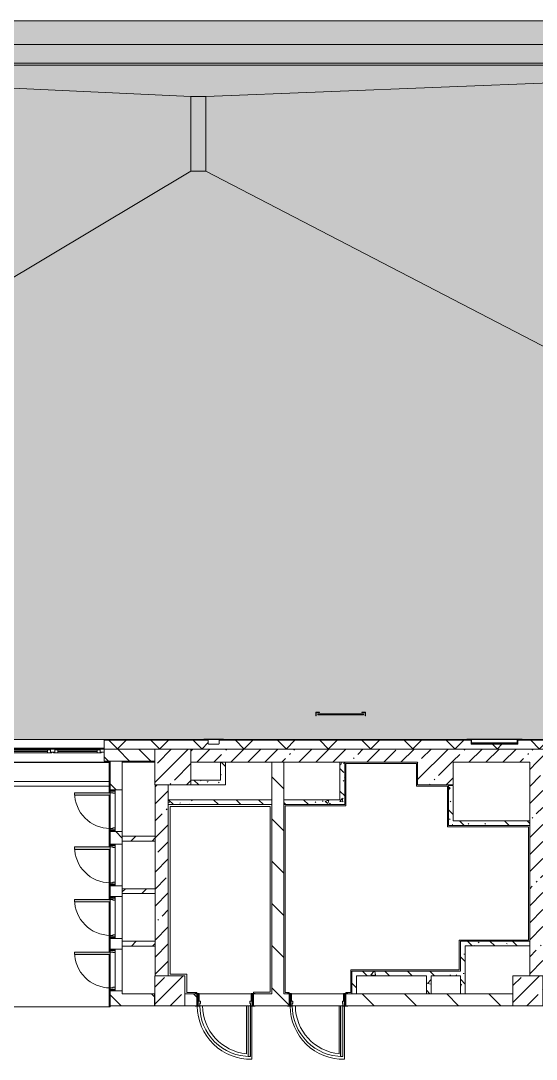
# Model space of a CAD drawing. Header units: millimetres. Extents: x 36059 to 234328, y -8553 to 29000.
# Drawn here: x 118778 to 127418, y 10005 to 27400 of the extents above; entities that cross this region are included whole.
import ezdxf

# ---------------------------------------------------------------- set-up
doc = ezdxf.new("R2010")
doc.units = ezdxf.units.MM
doc.linetypes.add('Осевая', pattern=[31.75, 6.35, -4.7625, 15.875, -4.7625])
for name, color, linetype, lineweight in [('A-DETL-5', 7, 'Continuous', 5), ('A-GENM', 7, 'Continuous', 5), ('A-GLAZ-2', 7, 'Continuous', 5), ('A-WALL', 7, 'Continuous', 9), ('A-WALL-3', 7, 'Continuous', 5), ('I-WALL-4', 7, 'Continuous', 5), ('S-COLS-3', 7, 'Continuous', 5), ('Оси-2', 7, 'Осевая', 9)]:
    doc.layers.add(name, color=color, linetype=linetype, lineweight=lineweight)
doc.layers.add('A-DETL-GENF-2', color=7, linetype='Continuous', lineweight=9, true_color=0xc0c0c0, transparency=0.4)
for name, color, linetype, lineweight, true_color in [('A-DOOR-1', 7, 'Continuous', 5, 0xaaaaaa), ('A-DOOR-2', 7, 'Continuous', 5, 0xe2e2e2), ('A-DOOR-FRAM-1', 7, 'Continuous', 5, 0xe2e2e2), ('A-DOOR-FRAM-2', 7, 'Continuous', 5, 0xaaaaaa), ('A-FLOR-1', 7, 'Continuous', 5, 0xb7b7b7), ('A-FLOR-2', 7, 'Continuous', 5, 0xaaaaaa), ('A-GENM-1', 7, 'Continuous', 5, 0x737373), ('A-WALL-4', 7, 'Continuous', 5, 0x737373), ('I-WALL-5', 7, 'Continuous', 5, 0x787878)]:
    doc.layers.add(name, color=color, linetype=linetype, lineweight=lineweight, true_color=true_color)
pattern_1 = [(135, (107317.9, 0), (-353.553, -353.553), [])]
pattern_2 = [(135, (1826.41, 164.685), (-14.14214, -14.14214), []), (225, (1826.41, 164.685), (14.14214, -14.14214), [])]
pattern_3 = [(45, (-296.384, 164.685), (-14.1421, 14.1421), []), (135, (-296.384, 164.685), (-14.1421, -14.1421), [])]
pattern_4 = [(45, (107317.9, 0), (-285.123, 285.123), []), (45, (107603, 0), (-285.123, 285.123), [504.031, -100.806, 16.764, -84.042])]
pattern_5 = [(135, (107317.9, 0), (-377.171, -377.171), [533.4, -88.9, 17.78, -88.9]), (135, (107317.9, 376.94), (-377.171, -377.171), []), (50, (107317.9, 0), (637.645, -55.787), [66.675, -733.425]), (355, (107317.9, 0), (-123.35, 668.7), [53.34, -586.74]), (100.451, (107371, -4.65), (514.299, 612.908), [56.665, -623.315]), (46.184, (107317.9, 177.8), (948.776, -147.15), [100.012, -1100.137]), (96.636, (107397, 165.5), (830.91, 865.997), [84.998, -934.973]), (351.184, (107317.9, 177.8), (830.918, 865.99), [80.01, -880.11]), (21, (107406.8, 133.35), (530.651, -357.928), [66.675, -733.425]), (326, (107406.8, 133.35), (216.308, 644.658), [53.34, -586.74]), (71.451, (107451, 103.5), (746.96, 286.724), [56.665, -623.315]), (37.5, (107317.9, 0), (10.8105, 295.9426), [16.764, -562.864, 16.764, -578.866, -588.962]), (37.5, (107317.9, 0), (10.8105, 295.9426), [-1175.258, 16.764, -572.198]), (7.5, (107317.9, 0), (233.869, 350.6318), [16.764, -322.834, 16.764, -549.529, -224.472]), (7.5, (107317.9, 0), (233.869, 350.6318), [-905.891, 16.764, -207.708]), (327.5, (107119.64, 0), (474.5678, -20.0513), [16.764, -205.486, 16.764, -676.656, -920.115]), (327.5, (107119.64, 0), (474.5678, -20.0513), [-915.67, 16.764, -903.351]), (317.5, (107030.74, 0), (518.452, 88.9934), [16.764, -272.161, 16.764, -443.738, -653.415]), (317.5, (107030.74, 0), (518.452, 88.9934), [-749.427, 16.764, -636.651])]
pattern_6 = [(45, (107317.9, 0), (-176.7767, 176.7767), [])]

# ---------------------------------------------------------------- blocks, each defined once
blk = doc.blocks.new('BSC_Колонна _Прямоугольная - 600х600-V72-3_10_2_птичка')
at = {"layer": 'S-COLS-3'}
h = blk.add_hatch(dxfattribs=at)
h.set_pattern_fill('FP_101', color=256, style=0, pattern_type=2)
h.set_pattern_definition([(45, (-14010, -14900), (-285.123, 285.123), []), (45, (-13724.88, -14900), (-285.123, 285.123), [504.031, -100.806, 16.764, -84.042])])
h.paths.add_polyline_path([(-22, -300), (300, -300), (300, 300), (-300, 300), (-300, -300)])
for p, q in [((300, 300), (-300, 300)), ((-300, 300), (-300, -300)), ((300, -300), (300, 300)), ((-300, -300), (300, -300))]:
    blk.add_line(p, q, dxfattribs=at)
blk = doc.blocks.new('парапет1 - парапет-18629556-3_10_2_птичка')
at = {"layer": 'A-GENM'}
blk.add_line((-2411, 27400), (33928, 27400), dxfattribs=at)
at = {"layer": 'A-GENM-1'}
for p, q in [((33219, 26691), (-1702, 26691)), ((-1665, 26654), (33182, 26654))]:
    blk.add_line(p, q, dxfattribs=at)
blk = doc.blocks.new('110_Дверь_СКБ_1Ст_Внутренняя1 - Д-7_п__950x2100h_Туалет EW30-32897972-3_10_2_птичка')
at = {"layer": 'A-DOOR-1'}
h = blk.add_hatch(dxfattribs=at)
h.set_pattern_fill('FP_111', color=256, style=0, pattern_type=2)
h.set_pattern_definition(pattern_2)
h.paths.add_polyline_path([(487.5, 100), (462.5, 100), (462.5, -100), (487.5, -100)])
at = {"layer": 'A-DOOR-2'}
h = blk.add_hatch(color=256, dxfattribs=at)
h.paths.add_polyline_path([(437.5, 100), (437.5, 60), (427.5, 60), (427.5, 20), (462.5, 20), (462.5, 100)])
h.paths.add_polyline_path([(-412.5, 100), (-437.5, 100), (-437.5, 20), (-402.5, 20), (-402.5, 60), (-412.5, 60)])
at = {"layer": 'A-DOOR-FRAM-1'}
for points in [[(-412.5, 950), (-412.5, 100), (-372.5, 100), (-372.5, 950)], [(-492.5, 108), (-492.5, 100), (-422.5, 100), (-422.5, 108)], [(-422.5, 20), (-437.5, 20), (-437.5, -100), (-422.5, -100)], [(517.5, 108), (447.5, 108), (447.5, 100), (517.5, 100)], [(462.5, 20), (447.5, 20), (447.5, -100), (462.5, -100)], [(-492.5, -100), (-492.5, -108), (-422.5, -108), (-422.5, -100)], [(447.5, -100), (447.5, -108), (517.5, -108), (517.5, -100)]]:
    blk.add_hatch(color=256, dxfattribs=at).paths.add_polyline_path(points)
at = {"layer": 'A-DOOR-FRAM-2'}
h = blk.add_hatch(dxfattribs=at)
h.set_pattern_fill('FP_112', color=256, style=0, pattern_type=2)
h.set_pattern_definition(pattern_3)
h.paths.add_polyline_path([(-437.5, 100), (-462.5, 100), (-462.5, -100), (-437.5, -100)])
at = {"layer": 'A-DOOR-1'}
for p, q in [((-412.5, 950), (-412.5, 100)), ((-372.5, 950), (-412.5, 950)), ((-372.5, 100), (-372.5, 950)), ((-412.5, 100), (-372.5, 100))]:
    blk.add_line(p, q, dxfattribs=at)
blk.add_arc((-412.5, 100), 850, 360, 90, dxfattribs=at)
at = {"layer": 'A-DOOR-FRAM-2'}
for p, q in [((-422.5, 108), (-492.5, 108)), ((-492.5, 108), (-492.5, 100)), ((-492.5, 100), (-422.5, 100)), ((-437.5, 100), (-462.5, 100)), ((-462.5, 100), (-462.5, -100)), ((-412.5, 100), (-437.5, 100)), ((-437.5, 100), (-437.5, 20)), ((-437.5, -100), (-437.5, 100)), ((-422.5, 100), (-437.5, 100)), ((-437.5, 100), (-437.5, 99)), ((-437.5, 99), (-422.5, 99)), ((-437.5, 20), (-402.5, 20)), ((-422.5, 20), (-437.5, 20)), ((-437.5, 20), (-437.5, -100)), ((-422.5, 100), (-422.5, 108)), ((-422.5, 99), (-422.5, 100)), ((-422.5, -100), (-422.5, 20)), ((-412.5, 60), (-412.5, 100)), ((-402.5, 60), (-412.5, 60)), ((-402.5, 20), (-402.5, 60)), ((437.5, 60), (427.5, 60)), ((427.5, 60), (427.5, 20)), ((427.5, 20), (462.5, 20)), ((437.5, 100), (437.5, 60)), ((462.5, 100), (437.5, 100)), ((517.5, 108), (447.5, 108)), ((447.5, 108), (447.5, 100)), ((462.5, 100), (447.5, 100)), ((447.5, 100), (447.5, 99)), ((447.5, 100), (517.5, 100)), ((447.5, 99), (462.5, 99)), ((462.5, 20), (447.5, 20)), ((447.5, 20), (447.5, -100)), ((462.5, 20), (462.5, 100)), ((487.5, 100), (462.5, 100)), ((462.5, 100), (462.5, -100)), ((462.5, 99), (462.5, 100)), ((462.5, -100), (462.5, 20)), ((487.5, -100), (487.5, 100)), ((517.5, 100), (517.5, 108)), ((-422.5, -100), (-492.5, -100)), ((-492.5, -100), (-492.5, -108)), ((-492.5, -108), (-422.5, -108)), ((-462.5, -100), (-437.5, -100)), ((-437.5, -100), (-422.5, -100)), ((-422.5, -108), (-422.5, -100)), ((447.5, -100), (462.5, -100)), ((517.5, -100), (447.5, -100)), ((447.5, -100), (447.5, -108)), ((447.5, -108), (517.5, -108)), ((462.5, -100), (487.5, -100)), ((517.5, -108), (517.5, -100))]:
    blk.add_line(p, q, dxfattribs=at)
blk = doc.blocks.new('110_Дверь_СКБ_1Ст_Внутренняя1 - Д-7_п__950x2100h_Туалет-32491181-3_10_2_птичка')
at = {"layer": 'A-DOOR-1'}
h = blk.add_hatch(dxfattribs=at)
h.set_pattern_fill('FP_111', color=256, style=0, pattern_type=2)
h.set_pattern_definition(pattern_2)
h.paths.add_polyline_path([(487.5, 100), (462.5, 100), (462.5, -100), (487.5, -100)])
at = {"layer": 'A-DOOR-2'}
h = blk.add_hatch(color=256, dxfattribs=at)
h.paths.add_polyline_path([(437.5, 100), (437.5, 60), (427.5, 60), (427.5, 20), (462.5, 20), (462.5, 100)])
h.paths.add_polyline_path([(-412.5, 100), (-437.5, 100), (-437.5, 20), (-402.5, 20), (-402.5, 60), (-412.5, 60)])
at = {"layer": 'A-DOOR-FRAM-1'}
for points in [[(-412.5, 950), (-412.5, 100), (-372.5, 100), (-372.5, 950)], [(-492.5, 108), (-492.5, 100), (-422.5, 100), (-422.5, 108)], [(-422.5, 20), (-437.5, 20), (-437.5, -100), (-422.5, -100)], [(517.5, 108), (447.5, 108), (447.5, 100), (517.5, 100)], [(462.5, 20), (447.5, 20), (447.5, -100), (462.5, -100)], [(-492.5, -100), (-492.5, -108), (-422.5, -108), (-422.5, -100)], [(447.5, -100), (447.5, -108), (517.5, -108), (517.5, -100)]]:
    blk.add_hatch(color=256, dxfattribs=at).paths.add_polyline_path(points)
at = {"layer": 'A-DOOR-FRAM-2'}
h = blk.add_hatch(dxfattribs=at)
h.set_pattern_fill('FP_112', color=256, style=0, pattern_type=2)
h.set_pattern_definition(pattern_3)
h.paths.add_polyline_path([(-437.5, 100), (-462.5, 100), (-462.5, -100), (-437.5, -100)])
at = {"layer": 'A-DOOR-1'}
for p, q in [((-412.5, 950), (-412.5, 100)), ((-372.5, 950), (-412.5, 950)), ((-372.5, 100), (-372.5, 950)), ((-412.5, 100), (-372.5, 100))]:
    blk.add_line(p, q, dxfattribs=at)
blk.add_arc((-412.5, 100), 850, 360, 90, dxfattribs=at)
at = {"layer": 'A-DOOR-FRAM-2'}
for p, q in [((-422.5, 108), (-492.5, 108)), ((-492.5, 108), (-492.5, 100)), ((-492.5, 100), (-422.5, 100)), ((-437.5, 100), (-462.5, 100)), ((-462.5, 100), (-462.5, -100)), ((-412.5, 100), (-437.5, 100)), ((-437.5, 100), (-437.5, 20)), ((-437.5, -100), (-437.5, 100)), ((-422.5, 100), (-437.5, 100)), ((-437.5, 100), (-437.5, 99)), ((-437.5, 99), (-422.5, 99)), ((-437.5, 20), (-402.5, 20)), ((-422.5, 20), (-437.5, 20)), ((-437.5, 20), (-437.5, -100)), ((-422.5, 100), (-422.5, 108)), ((-422.5, 99), (-422.5, 100)), ((-422.5, -100), (-422.5, 20)), ((-412.5, 60), (-412.5, 100)), ((-402.5, 60), (-412.5, 60)), ((-402.5, 20), (-402.5, 60)), ((437.5, 60), (427.5, 60)), ((427.5, 60), (427.5, 20)), ((427.5, 20), (462.5, 20)), ((437.5, 100), (437.5, 60)), ((462.5, 100), (437.5, 100)), ((517.5, 108), (447.5, 108)), ((447.5, 108), (447.5, 100)), ((462.5, 100), (447.5, 100)), ((447.5, 100), (447.5, 99)), ((447.5, 100), (517.5, 100)), ((447.5, 99), (462.5, 99)), ((462.5, 20), (447.5, 20)), ((447.5, 20), (447.5, -100)), ((462.5, 20), (462.5, 100)), ((487.5, 100), (462.5, 100)), ((462.5, 100), (462.5, -100)), ((462.5, 99), (462.5, 100)), ((462.5, -100), (462.5, 20)), ((487.5, -100), (487.5, 100)), ((517.5, 100), (517.5, 108)), ((-422.5, -100), (-492.5, -100)), ((-492.5, -100), (-492.5, -108)), ((-492.5, -108), (-422.5, -108)), ((-462.5, -100), (-437.5, -100)), ((-437.5, -100), (-422.5, -100)), ((-422.5, -108), (-422.5, -100)), ((447.5, -100), (462.5, -100)), ((517.5, -100), (447.5, -100)), ((447.5, -100), (447.5, -108)), ((447.5, -108), (517.5, -108)), ((462.5, -100), (487.5, -100)), ((517.5, -108), (517.5, -100))]:
    blk.add_line(p, q, dxfattribs=at)
blk = doc.blocks.new('BSC_Колонна _Прямоугольная - 500х500-V110-3_10_2_птичка')
at = {"layer": 'S-COLS-3'}
h = blk.add_hatch(dxfattribs=at)
h.set_pattern_fill('FP_144', color=256, style=0, pattern_type=2)
h.set_pattern_definition([(45, (-19960, -11150), (-285.123, 285.123), []), (45, (-19674.88, -11150), (-285.123, 285.123), [504.031, -100.806, 16.764, -84.042])])
h.paths.add_polyline_path([(-250, -250), (250, -250), (250, 250), (-250, 250), (-250, 71)])
for p, q in [((250, 250), (-250, 250)), ((-250, 250), (-250, -250)), ((250, -250), (250, 250)), ((-250, -250), (250, -250))]:
    blk.add_line(p, q, dxfattribs=at)
blk = doc.blocks.new('120_Окно_СКБ_2Ст - 120_Окно_СКБ_2Ст 3100х2500 _мал_створка слева_ 2-V121-3_10_2_птичка')
at = {"layer": 'A-GLAZ-2'}
for p, q in [((-1550, -127), (-1550, -57)), ((-1550, -57), (-1480, -57)), ((1550, -57), (-1550, -57)), ((-1480, -127), (-1550, -127)), ((-1550, -127), (-1500, -127)), ((-1480, -127), (-1500, -127)), ((-1500, -127), (-1500, -137)), ((-1500, -137), (670, -137)), ((670, -137), (-1500, -137)), ((-1480, -57), (-1480, -127)), ((650, -87), (-1480, -87)), ((-1480, -87), (-1480, -127)), ((-1430, -137), (-1430, -87)), ((-1430, -107), (600, -107)), ((600, -117), (-1430, -117)), ((600, -137), (600, -87)), ((650, -127), (650, -57)), ((650, -57), (720, -57)), ((650, -127), (650, -87)), ((720, -127), (650, -127)), ((670, -127), (650, -127)), ((670, -127), (700, -127)), ((670, -137), (670, -127)), ((720, -127), (700, -127)), ((700, -127), (700, -137)), ((700, -137), (1500, -137)), ((1500, -137), (700, -137)), ((720, -57), (720, -127)), ((1480, -87), (720, -87)), ((720, -87), (720, -127)), ((770, -137), (770, -87)), ((770, -107), (1430, -107)), ((1430, -117), (770, -117)), ((1430, -137), (1430, -87)), ((1480, -127), (1480, -57)), ((1480, -57), (1550, -57)), ((1480, -127), (1480, -87)), ((1550, -127), (1480, -127)), ((1500, -127), (1480, -127)), ((1500, -127), (1550, -127)), ((1500, -137), (1500, -127)), ((1550, -57), (1550, -127))]:
    blk.add_line(p, q, dxfattribs=at)
blk = doc.blocks.new('BSC_Колонна _Прямоугольная - 500х500-V172-3_10_2_птичка')
at = {"layer": 'S-COLS-3'}
h = blk.add_hatch(dxfattribs=at)
h.set_pattern_fill('FP_167', color=256, style=0, pattern_type=2)
h.set_pattern_definition([(45, (-13960, -11150), (-285.123, 285.123), []), (45, (-13674.88, -11150), (-285.123, 285.123), [504.031, -100.806, 16.764, -84.042])])
h.paths.add_polyline_path([(-250, -250), (250, -250), (250, 250), (-250, 250), (-250, 71)])
for p, q in [((250, 250), (-250, 250)), ((-250, 250), (-250, -250)), ((250, -250), (250, 250)), ((-250, -250), (250, -250))]:
    blk.add_line(p, q, dxfattribs=at)
blk = doc.blocks.new('ОМ_Арматурный стержень_Форма 1 - ОМ_Арматурный стержень_Форма 1-22194821-3_10_2_птичка')
at = {"layer": 'A-GENM-1'}
for p, q in [((17206, 15793), (16438, 15793)), ((16438, 15784), (16438, 15793)), ((16438, 15775), (16438, 15784)), ((16438, 15775), (17206, 15775)), ((17206, 15793), (17206, 15784)), ((17206, 15784), (17206, 15775))]:
    blk.add_line(p, q, dxfattribs=at)
blk = doc.blocks.new('ОМ_Уголок_ГОСТ 8509-93 - ОМ_Уголок_ГОСТ 8509-93-22194824-3_10_2_птичка')
at = {"layer": 'A-GENM-1'}
for p, q in [((16404, 15821), (16404, 15758)), ((16467, 15821), (16404, 15821)), ((16404, 15758), (16410, 15758)), ((16410, 15758), (16410, 15815)), ((16410, 15815), (16467, 15815)), ((16467, 15815), (16467, 15821))]:
    blk.add_line(p, q, dxfattribs=at)
blk = doc.blocks.new('ОМ_Уголок_ГОСТ 8509-93 - ОМ_Уголок_ГОСТ 8509-93-V177-3_10_2_птичка')
at = {"layer": 'A-GENM-1'}
for p, q in [((17240, 15821), (17177, 15821)), ((17177, 15821), (17177, 15815)), ((17177, 15815), (17234, 15815)), ((17234, 15815), (17234, 15758)), ((17234, 15758), (17240, 15758)), ((17240, 15758), (17240, 15821))]:
    blk.add_line(p, q, dxfattribs=at)
blk = doc.blocks.new('110_Дверь_СКБ_1Ст - д-18 700x2100h_Технический шкаф ЭОМ и СС-V179-3_10_2_птичка')
at = {"layer": 'A-DOOR-1'}
h = blk.add_hatch(dxfattribs=at)
h.set_pattern_fill('FP_151', color=256, style=0, pattern_type=2)
h.set_pattern_definition([(135, (1951.41, 164.685), (-14.14214, -14.14214), []), (225, (1951.41, 164.685), (14.14214, -14.14214), [])])
h.paths.add_polyline_path([(337.5, 20), (362.5, 20), (362.5, 100), (337.5, 100)])
at = {"layer": 'A-DOOR-2'}
h = blk.add_hatch(color=256, dxfattribs=at)
h.paths.add_polyline_path([(-312.5, 100), (-312.5, 20), (-277.5, 20), (-277.5, 60), (-287.5, 60), (-287.5, 100)])
h.paths.add_polyline_path([(302.5, 60), (302.5, 20), (337.5, 20), (337.5, 100), (312.5, 100), (312.5, 60)])
at = {"layer": 'A-DOOR-FRAM-1'}
blk.add_hatch(color=256, dxfattribs=at).paths.add_polyline_path([(272.5, 700), (272.5, 100), (312.5, 100), (312.5, 700)])
at = {"layer": 'A-DOOR-FRAM-2'}
h = blk.add_hatch(dxfattribs=at)
h.set_pattern_fill('FP_152', color=256, style=0, pattern_type=2)
h.set_pattern_definition([(45, (-171.384, 164.685), (-14.1421, 14.1421), []), (135, (-171.384, 164.685), (-14.1421, -14.1421), [])])
h.paths.add_polyline_path([(-337.5, 20), (-312.5, 20), (-312.5, 100), (-337.5, 100)])
at = {"layer": 'A-DOOR-1'}
for p, q in [((312.5, 700), (272.5, 700)), ((272.5, 700), (272.5, 100)), ((312.5, 100), (312.5, 700)), ((272.5, 100), (312.5, 100))]:
    blk.add_line(p, q, dxfattribs=at)
blk.add_arc((312.5, 100), 600, 90, 180, dxfattribs=at)
at = {"layer": 'A-DOOR-FRAM-2'}
for p, q in [((-312.5, 100), (-337.5, 100)), ((-337.5, 100), (-337.5, 20)), ((-337.5, 20), (-312.5, 20)), ((-287.5, 100), (-312.5, 100)), ((-312.5, 100), (-312.5, 20)), ((-312.5, 20), (-312.5, 100)), ((-312.5, 20), (-277.5, 20)), ((-287.5, 60), (-287.5, 100)), ((-287.5, 100), (272.5, 100)), ((-277.5, 60), (-287.5, 60)), ((-277.5, 20), (-277.5, 60)), ((302.5, 20), (-277.5, 20)), ((312.5, 60), (302.5, 60)), ((302.5, 60), (302.5, 20)), ((302.5, 20), (337.5, 20)), ((312.5, 100), (312.5, 60)), ((337.5, 100), (312.5, 100)), ((337.5, 20), (337.5, 100)), ((362.5, 100), (337.5, 100)), ((337.5, 100), (337.5, 20)), ((337.5, 20), (362.5, 20)), ((362.5, 20), (362.5, 100))]:
    blk.add_line(p, q, dxfattribs=at)
blk = doc.blocks.new('Полоса с поворотом - Полоса с поворотом-23831104-3_10_2_птичка')
at = {"layer": 'A-GENM'}
for p, q in [((19783, 15306), (19017, 15306)), ((19017, 15298), (19783, 15298))]:
    blk.add_line(p, q, dxfattribs=at)
at = {"layer": 'A-GENM-1'}
blk.add_line((19017, 15363), (19783, 15363), dxfattribs=at)
blk = doc.blocks.new('Уголок вложенный - Уголок вложенный-23831105-3_10_2_птичка')
at = {"layer": 'A-GENM'}
for p, q in [((29237, 15288), (29237, 15349)), ((29244, 15358), (29244, 15285)), ((29244, 15285), (29240, 15285))]:
    blk.add_line(p, q, dxfattribs=at)
at = {"layer": 'A-GENM', "flags": 128}
for points in [[(29237, 15349), (29237, 15351), (29236, 15353), (29235, 15355), (29234, 15356), (29232, 15357), (29230, 15358), (29228, 15358)], [(29240, 15285), (29239, 15285), (29239, 15285), (29238, 15286), (29238, 15286), (29237, 15287), (29237, 15287), (29237, 15288)]]:
    blk.add_lwpolyline(points, dxfattribs=at)
at = {"layer": 'A-GENM-1'}
for p, q in [((29164, 15365), (29244, 15365)), ((29164, 15361), (29164, 15365)), ((29228, 15358), (29167, 15358)), ((29244, 15365), (29244, 15358))]:
    blk.add_line(p, q, dxfattribs=at)
at = {"layer": 'A-GENM-1', "flags": 128}
blk.add_lwpolyline([(29167, 15358), (29166, 15358), (29166, 15358), (29165, 15359), (29165, 15359), (29164, 15360), (29164, 15360), (29164, 15361)], dxfattribs=at)
blk = doc.blocks.new('Уголок вложенный - Уголок вложенный-V189-3_10_2_птичка')
at = {"layer": 'A-GENM'}
for p, q in [((30010, 15285), (30010, 15358)), ((30017, 15349), (30017, 15288)), ((30014, 15285), (30010, 15285))]:
    blk.add_line(p, q, dxfattribs=at)
at = {"layer": 'A-GENM', "flags": 128}
for points in [[(30026, 15358), (30024, 15358), (30022, 15357), (30020, 15356), (30019, 15355), (30018, 15353), (30017, 15351), (30017, 15349)], [(30017, 15288), (30017, 15287), (30017, 15287), (30016, 15286), (30016, 15286), (30015, 15285), (30015, 15285), (30014, 15285)]]:
    blk.add_lwpolyline(points, dxfattribs=at)
at = {"layer": 'A-GENM-1'}
for p, q in [((30010, 15365), (30090, 15365)), ((30010, 15358), (30010, 15365)), ((30087, 15358), (30026, 15358)), ((30090, 15365), (30090, 15361))]:
    blk.add_line(p, q, dxfattribs=at)
at = {"layer": 'A-GENM-1', "flags": 128}
blk.add_lwpolyline([(30090, 15361), (30090, 15360), (30090, 15360), (30089, 15359), (30089, 15359), (30088, 15358), (30088, 15358), (30087, 15358)], dxfattribs=at)
blk = doc.blocks.new('Уголок вложенный - Уголок вложенный-V190-3_10_2_птичка')
at = {"layer": 'A-GENM'}
blk.add_line((30010, 15285), (29244, 15285), dxfattribs=at)
at = {"layer": 'A-GENM', "flags": 128}
for points in [[(29237, 15349), (29237, 15351), (29236, 15353), (29235, 15355), (29234, 15356), (29232, 15357), (29230, 15358), (29228, 15358)], [(30026, 15358), (30024, 15358), (30022, 15357), (30020, 15356), (30019, 15355), (30018, 15353), (30017, 15351), (30017, 15349)]]:
    blk.add_lwpolyline(points, dxfattribs=at)
at = {"layer": 'A-GENM-1'}
blk.add_line((29244, 15365), (30010, 15365), dxfattribs=at)
blk = doc.blocks.new('Уголок вложенный - Уголок вложенный-23964580-3_10_2_птичка')
at = {"layer": 'A-GENM'}
for p, q in [((14603, 15288), (14603, 15349)), ((14610, 15285), (14606, 15285))]:
    blk.add_line(p, q, dxfattribs=at)
at = {"layer": 'A-GENM', "flags": 128}
for points in [[(14603, 15349), (14603, 15351), (14602, 15353), (14601, 15355), (14600, 15356), (14598, 15357), (14596, 15358), (14594, 15358)], [(14606, 15285), (14605, 15285), (14605, 15285), (14604, 15286), (14604, 15286), (14603, 15287), (14603, 15287), (14603, 15288)]]:
    blk.add_lwpolyline(points, dxfattribs=at)
at = {"layer": 'A-GENM-1'}
for p, q in [((14530, 15361), (14530, 15365)), ((14594, 15358), (14533, 15358))]:
    blk.add_line(p, q, dxfattribs=at)
at = {"layer": 'A-GENM-1', "flags": 128}
blk.add_lwpolyline([(14533, 15358), (14532, 15358), (14532, 15358), (14531, 15359), (14531, 15359), (14530, 15360), (14530, 15360), (14530, 15361)], dxfattribs=at)
blk = doc.blocks.new('Уголок вложенный - Уголок вложенный-V199-3_10_2_птичка')
at = {"layer": 'A-GENM'}
for p, q in [((14783, 15349), (14783, 15288)), ((14780, 15285), (14776, 15285))]:
    blk.add_line(p, q, dxfattribs=at)
at = {"layer": 'A-GENM', "flags": 128}
for points in [[(14792, 15358), (14790, 15358), (14788, 15357), (14786, 15356), (14785, 15355), (14784, 15353), (14783, 15351), (14783, 15349)], [(14783, 15288), (14783, 15287), (14783, 15287), (14782, 15286), (14782, 15286), (14781, 15285), (14781, 15285), (14780, 15285)]]:
    blk.add_lwpolyline(points, dxfattribs=at)
at = {"layer": 'A-GENM-1'}
for p, q in [((14853, 15358), (14792, 15358)), ((14856, 15365), (14856, 15361))]:
    blk.add_line(p, q, dxfattribs=at)
at = {"layer": 'A-GENM-1', "flags": 128}
blk.add_lwpolyline([(14856, 15361), (14856, 15360), (14856, 15360), (14855, 15359), (14855, 15359), (14854, 15358), (14854, 15358), (14853, 15358)], dxfattribs=at)
blk = doc.blocks.new('Уголок вложенный - Уголок вложенный-V200-3_10_2_птичка')
at = {"layer": 'A-GENM'}
blk.add_line((14776, 15285), (14610, 15285), dxfattribs=at)
at = {"layer": 'A-GENM', "flags": 128}
for points in [[(14598, 15357), (14596, 15358), (14594, 15358)], [(14792, 15358), (14790, 15358), (14788, 15357)]]:
    blk.add_lwpolyline(points, dxfattribs=at)
blk = doc.blocks.new('Уголок вложенный - Уголок вложенный-V201-3_10_2_птичка')
at = {"layer": 'A-GENM'}
for p, q in [((14603, 15349), (14603, 15288)), ((14783, 15288), (14783, 15349)), ((14606, 15285), (14780, 15285))]:
    blk.add_line(p, q, dxfattribs=at)
at = {"layer": 'A-GENM', "flags": 128}
for points in [[(14594, 15358), (14596, 15358), (14598, 15357), (14600, 15356), (14601, 15355), (14602, 15353), (14603, 15351), (14603, 15349)], [(14783, 15349), (14783, 15351), (14784, 15353), (14785, 15355), (14786, 15356), (14788, 15357), (14790, 15358), (14792, 15358)], [(14603, 15288), (14603, 15287), (14603, 15287), (14604, 15286), (14604, 15286), (14605, 15285), (14605, 15285), (14606, 15285)], [(14780, 15285), (14781, 15285), (14781, 15285), (14782, 15286), (14782, 15286), (14783, 15287), (14783, 15287), (14783, 15288)]]:
    blk.add_lwpolyline(points, dxfattribs=at)
at = {"layer": 'A-GENM-1'}
for p, q in [((14530, 15365), (14856, 15365)), ((14530, 15365), (14530, 15361)), ((14533, 15358), (14853, 15358)), ((14856, 15361), (14856, 15365))]:
    blk.add_line(p, q, dxfattribs=at)
at = {"layer": 'A-GENM-1', "flags": 128}
for points in [[(14530, 15361), (14530, 15360), (14530, 15360), (14531, 15359), (14531, 15359), (14532, 15358), (14532, 15358), (14533, 15358)], [(14853, 15358), (14854, 15358), (14854, 15358), (14855, 15359), (14855, 15359), (14856, 15360), (14856, 15360), (14856, 15361)]]:
    blk.add_lwpolyline(points, dxfattribs=at)
blk = doc.blocks.new('Зашивка приборов отопления34 - Зашивка приборов отопления-33324488-3_10_2_птичка')
at = {"layer": 'A-WALL-3'}
for p, q in [((34188, 26888), (34188, 26567)), ((40348, 26888), (34188, 26888)), ((40348, 26567), (40348, 26888)), ((34188, 26567), (40348, 26567)), ((40348, 26567), (34188, 26567)), ((34188, 26567), (34188, 26492)), ((34188, 26492), (40348, 26492)), ((40348, 26492), (40348, 26567))]:
    blk.add_line(p, q, dxfattribs=at)

msp = doc.modelspace()

# ---------------------------------------------------------------- hatches: boundary and pattern name
at = {"layer": 'A-DETL-GENF-2'}
msp.add_hatch(color=256, dxfattribs=at).paths.add_polyline_path([(106390.1, 14774.9), (107049.9, 14774.9), (107049.9, 15358), (146077.9, 15358), (146077.9, 23888.3), (141246, 23888.3), (141246, 27398.1), (104908.8, 27398.1), (104908.8, 14774.9), (105924, 14774.9)])
at = {"layer": 'A-WALL-3'}
h = msp.add_hatch(dxfattribs=at)
h.set_pattern_fill('FP_109', color=256, style=0, pattern_type=2)
h.set_pattern_definition([(45, (107317.9, 0), (-353.5534, 353.5534), []), (135, (107317.9, 0), (-353.5534, -353.5534), [])])
h.paths.add_polyline_path([(134356.3, 15200), (139427.9, 15200), (139427.9, 15350), (137334.9, 15349), (137334.9, 15288), (137327.9, 15285), (136554.9, 15288), (136554.9, 15350), (132928.1, 15349), (132928.1, 15288), (132921.1, 15285), (131748.1, 15288), (131748.1, 15350), (127107.9, 15349), (127107.9, 15288), (127100.9, 15285), (126327.9, 15288), (126327.9, 15350), (122100.9, 15349), (122100.9, 15288), (122093.9, 15285), (121920.9, 15288), (121920.7, 15350), (120177.9, 15350), (120177.9, 15200), (133727.9, 15200)])
h.paths.add_polyline_path([(145628, 15200), (145628, 15350), (145127.9, 15350), (145127.9, 15200), (145542.7, 15200)])
h.paths.add_polyline_path([(141977.9, 15200), (142727.9, 15200), (142727.9, 15350), (141977.9, 15350)])
h.paths.add_polyline_path([(140927.9, 15200), (141077.9, 15200), (141077.9, 15350), (140927.9, 15350), (140927.9, 15270.2)])
h.paths.add_polyline_path([(116477.9, 15200), (117077.9, 15200), (117077.9, 15350), (116477.9, 15350)])
h.paths.add_polyline_path([(113847.8, 15200), (114077.9, 15200), (114077.9, 15350), (107357.9, 15350), (107357.9, 15293), (107207.9, 15293), (107207.9, 15200), (113477.9, 15200)])
h.paths.add_polyline_path([(115577.9, 15200), (115577.9, 15350), (114977.9, 15350), (114977.9, 15200)])
h.paths.add_polyline_path([(140327.9, 15200), (140557.9, 15200), (140552.9, 15350), (140327.9, 15350), (140327.9, 15270.2)])
h = msp.add_hatch(dxfattribs=at)
h.set_pattern_fill('FP_107', color=256, style=0, pattern_type=2)
h.set_pattern_definition([(135, (107317.9, 0), (-176.7767, -176.7767), [])])
h.paths.add_polyline_path([(120373.2, 15000), (121027.9, 15000), (121027.9, 15200), (120177.9, 15200), (120177.9, 15000), (120279.1, 15000)])
h.paths.add_polyline_path([(111977.9, 15000), (113477.9, 15000), (113477.9, 15200), (111977.9, 15200)])
h.paths.add_polyline_path([(116644.4, 15000), (117077.9, 15000), (117077.9, 15200), (116477.9, 15200), (116477.9, 15000)])
h.paths.add_polyline_path([(115577.9, 15000), (115577.9, 15200), (114977.9, 15200), (114977.9, 15000)])
at = {"layer": 'I-WALL-4'}
h = msp.add_hatch(dxfattribs=at)
h.set_pattern_fill('FP_105', color=256, style=0, pattern_type=2)
h.set_pattern_definition(pattern_4)
h.paths.add_polyline_path([(139427.9, 14980), (139427.9, 15200), (137927.9, 15200), (137927.9, 14980), (139079.1, 14980)])
h.paths.add_polyline_path([(122127.9, 14980), (125428.1, 14980), (125428.1, 15200), (121627.9, 15200), (121627.9, 14980)])
h.paths.add_polyline_path([(137327.9, 14980), (137327.9, 15200), (133727.9, 15200), (133727.9, 14980), (137152.9, 14980)])
h.paths.add_polyline_path([(133127.9, 14980), (133127.9, 15200), (129827.9, 15200), (129827.9, 14980), (132491.8, 14980)])
h.paths.add_polyline_path([(126028.1, 14980), (129227.9, 14980), (129227.9, 15200), (126028.1, 15200)])
h = msp.add_hatch(dxfattribs=at)
h.set_pattern_fill('FP_108', color=256, style=0, pattern_type=2)
h.set_pattern_definition(pattern_1)
h.paths.add_polyline_path([(120359.1, 11100), (120479.1, 11100), (120479.1, 11150), (120279.1, 11150), (120279.1, 11100)])
h.paths.add_polyline_path([(120279.1, 11850), (120479.1, 11850), (120479.1, 12030), (120279.1, 12030)])
h.paths.add_polyline_path([(120479.1, 12730), (120479.1, 12910), (120279.1, 12910), (120279.1, 12730), (120359.1, 12730)])
h.paths.add_polyline_path([(120359.1, 13610), (120479.1, 13610), (120479.1, 13819.9), (120279.1, 13819.9), (120279.1, 13610)])
h.paths.add_polyline_path([(120279.1, 14519.9), (120479.1, 14519.9), (120479.1, 15000), (120279.1, 15000), (120279.1, 14691.7)])
h = msp.add_hatch(dxfattribs=at)
h.set_pattern_fill('FP_108', color=256, style=0, pattern_type=2)
h.set_pattern_definition(pattern_1)
h.paths.add_polyline_path([(123169.8, 11100), (123187.9, 11100), (123187.9, 14980), (122987.9, 14980), (122987.9, 11100)])
h = msp.add_hatch(dxfattribs=at)
h.set_pattern_fill('FP_105', color=256, style=0, pattern_type=2)
h.set_pattern_definition(pattern_4)
h.paths.add_polyline_path([(127527.9, 11400), (127527.9, 14980), (127307.9, 14980), (127307.9, 11400)])
h = msp.add_hatch(dxfattribs=at)
h.set_pattern_fill('FP_105', color=256, style=0, pattern_type=2)
h.set_pattern_definition(pattern_4)
h.paths.add_polyline_path([(121028.9, 11400), (121248.9, 11400), (121248.9, 14600), (121028.9, 14600), (121028.9, 11900)])
h = msp.add_hatch(dxfattribs=at)
h.set_pattern_fill('FP_110', color=256, style=0, pattern_type=2)
h.set_pattern_definition(pattern_6)
h.paths.add_polyline_path([(121028.9, 13660), (121028.9, 13740), (120479.1, 13740), (120479.1, 13660)])
h = msp.add_hatch(dxfattribs=at)
h.set_pattern_fill('FP_110', color=256, style=0, pattern_type=2)
h.set_pattern_definition(pattern_6)
h.paths.add_polyline_path([(121028.9, 12780), (121028.9, 12860), (120479.1, 12860), (120479.1, 12780)])
h = msp.add_hatch(dxfattribs=at)
h.set_pattern_fill('FP_110', color=256, style=0, pattern_type=2)
h.set_pattern_definition(pattern_6)
h.paths.add_polyline_path([(121028.9, 11900), (121028.9, 11980), (120479.1, 11980), (120479.1, 11900)])
h = msp.add_hatch(dxfattribs=at)
h.set_pattern_fill('FP_108', color=256, style=0, pattern_type=2)
h.set_pattern_definition(pattern_1)
h.paths.add_polyline_path([(121018.9, 10900), (121018.9, 11100), (120279.1, 11100), (120279.1, 10900)])
h = msp.add_hatch(dxfattribs=at)
h.set_pattern_fill('FP_108', color=256, style=0, pattern_type=2)
h.set_pattern_definition(pattern_1)
h.paths.add_polyline_path([(127027.9, 10900), (127027.9, 11100), (124227.9, 11100), (124227.9, 10900), (126898.6, 10900)])
h.paths.add_polyline_path([(123277.9, 10900), (123277.9, 11100), (122678.9, 11100), (122678.9, 10900), (123247.9, 10900)])
h.paths.add_polyline_path([(121698.9, 10900), (121728.9, 10900), (121728.9, 11100), (121527.9, 11100), (121527.9, 10900)])
at = {"layer": 'I-WALL-5'}
h = msp.add_hatch(dxfattribs=at)
h.set_pattern_fill('FP_115', color=256, style=0, pattern_type=2)
h.set_pattern_definition(pattern_5)
h.paths.add_polyline_path([(122207.9, 14680), (122207.9, 14980), (122127.9, 14980), (122127.9, 14680)])
h = msp.add_hatch(dxfattribs=at)
h.set_pattern_fill('FP_115', color=256, style=0, pattern_type=2)
h.set_pattern_definition(pattern_5)
h.paths.add_polyline_path([(124207.9, 14350), (124207.9, 14980), (124127.9, 14980), (124127.9, 14350)])
h = msp.add_hatch(dxfattribs=at)
h.set_pattern_fill('FP_115', color=256, style=0, pattern_type=2)
h.set_pattern_definition(pattern_5)
h.paths.add_polyline_path([(121627.9, 14600), (122207.9, 14600), (122207.9, 14680), (121627.9, 14680)])
h = msp.add_hatch(dxfattribs=at)
h.set_pattern_fill('FP_115', color=256, style=0, pattern_type=2)
h.set_pattern_definition(pattern_5)
h.paths.add_polyline_path([(126028.1, 13920), (126028.1, 14590), (125948.1, 14590), (125948.1, 13920)])
h = msp.add_hatch(dxfattribs=at)
h.set_pattern_fill('FP_115', color=256, style=0, pattern_type=2)
h.set_pattern_definition(pattern_5)
h.paths.add_polyline_path([(122987.9, 14270), (122987.9, 14350), (121248.9, 14350), (121248.9, 14270), (121305.4, 14270)])
h = msp.add_hatch(dxfattribs=at)
h.set_pattern_fill('FP_115', color=256, style=0, pattern_type=2)
h.set_pattern_definition(pattern_5)
h.paths.add_polyline_path([(123187.9, 14270), (124207.9, 14270), (124207.9, 14350), (123187.9, 14350)])
h = msp.add_hatch(dxfattribs=at)
h.set_pattern_fill('FP_115', color=256, style=0, pattern_type=2)
h.set_pattern_definition(pattern_5)
h.paths.add_polyline_path([(127307.9, 13920), (127307.9, 14000), (126028.1, 14000), (126028.1, 13920), (126898.6, 13920)])
h = msp.add_hatch(dxfattribs=at)
h.set_pattern_fill('FP_115', color=256, style=0, pattern_type=2)
h.set_pattern_definition(pattern_5)
h.paths.add_polyline_path([(126227.9, 11100), (126227.9, 11981.9), (126147.9, 11981.9), (126147.9, 11100)])
h = msp.add_hatch(dxfattribs=at)
h.set_pattern_fill('FP_115', color=256, style=0, pattern_type=2)
h.set_pattern_definition(pattern_5)
h.paths.add_polyline_path([(127307.9, 11901.9), (127307.9, 11981.9), (126227.9, 11981.9), (126227.9, 11901.9), (126898.6, 11901.9)])
h = msp.add_hatch(dxfattribs=at)
h.set_pattern_fill('FP_115', color=256, style=0, pattern_type=2)
h.set_pattern_definition(pattern_5)
h.paths.add_polyline_path([(124327.9, 11100), (124407.9, 11100), (124407.9, 11480), (124327.9, 11480), (124327.9, 11221)])
h = msp.add_hatch(dxfattribs=at)
h.set_pattern_fill('FP_115', color=256, style=0, pattern_type=2)
h.set_pattern_definition(pattern_5)
h.paths.add_polyline_path([(125657.9, 11400), (126147.9, 11400), (126147.9, 11480), (124407.9, 11480), (124407.9, 11400), (125577.9, 11400)])
h = msp.add_hatch(dxfattribs=at)
h.set_pattern_fill('FP_115', color=256, style=0, pattern_type=2)
h.set_pattern_definition(pattern_5)
h.paths.add_polyline_path([(125657.9, 11100), (125657.9, 11400), (125577.9, 11400), (125577.9, 11100)])
at = {"layer": 'S-COLS-3'}
h = msp.add_hatch(dxfattribs=at)
h.set_pattern_fill('FP_105', color=256, style=0, pattern_type=2)
h.set_pattern_definition(pattern_4)
h.paths.add_polyline_path([(126028.1, 14600), (126028.1, 15200), (125428.1, 15200), (125428.1, 14600)])

# ---------------------------------------------------------------- linework, layer by layer
at = {"layer": 'A-DETL-5'}
for p, q in [((141246, 27398.1), (104908.8, 27398.1)), ((107049.9, 15358), (145628, 15358))]:
    msp.add_line(p, q, dxfattribs=at)
at = {"layer": 'A-FLOR-1'}
for p, q in [((121627.9, 26130), (110318.2, 26653.6)), ((134914.3, 26653.6), (121877.9, 26130)), ((121627.9, 24880), (121627.9, 26130)), ((121877.9, 26130), (121627.9, 26130)), ((121877.9, 26130), (121877.9, 24880)), ((105959.8, 15518.4), (121627.9, 24880)), ((121877.9, 24880), (121627.9, 24880)), ((140246.1, 15358), (121877.9, 24880))]:
    msp.add_line(p, q, dxfattribs=at)
at = {"layer": 'A-FLOR-2'}
for p, q in [((120259.1, 14980), (114077.9, 14980)), ((120259.1, 14655), (120259.1, 14980)), ((125408.1, 14960), (124227.9, 14960)), ((124227.9, 14960), (124227.9, 14250)), ((125408.1, 14580), (125408.1, 14960)), ((114077.9, 14655), (120259.1, 14655)), ((120259.1, 14469.9), (120259.1, 14580)), ((125928.1, 14580), (125408.1, 14580)), ((125928.1, 13900), (125928.1, 14580)), ((120259.1, 13560), (120259.1, 14429.9)), ((122956.9, 14239), (121279.9, 14239)), ((121279.9, 14239), (121279.9, 11431)), ((122956.9, 11131), (122956.9, 14239)), ((124227.9, 14250), (123207.9, 14250)), ((123207.9, 14250), (123207.9, 11120)), ((127287.9, 13900), (125928.1, 13900)), ((127287.9, 12000), (127287.9, 13900)), ((120259.1, 12680), (120259.1, 13520)), ((120259.1, 11800), (120259.1, 12640)), ((126127.9, 11500), (126127.9, 12000)), ((126127.9, 12000), (127287.9, 12000)), ((120259.1, 10880), (120259.1, 11760)), ((124307.9, 11120), (124307.9, 11500)), ((124307.9, 11500), (126127.9, 11500)), ((121279.9, 11431), (121558.9, 11431)), ((121558.9, 11431), (121558.9, 11120)), ((121558.9, 11120), (121728.9, 11120)), ((121728.9, 11120), (121728.9, 11108)), ((122678.9, 11108), (122678.9, 11131)), ((122678.9, 11131), (122956.9, 11131)), ((123207.9, 11120), (123277.9, 11120)), ((123277.9, 11120), (123277.9, 11108)), ((124227.9, 11108), (124227.9, 11120)), ((124227.9, 11120), (124307.9, 11120)), ((120279.1, 10880), (107653.9, 10880)), ((120279.1, 10900), (120279.1, 10880)), ((121027.9, 10900), (121018.9, 10900)), ((121826.8, 10899.9), (121768.9, 10899.9)), ((121778.9, 10901.4), (122628.9, 10901.4)), ((122588.9, 10899.9), (122561.8, 10899.9)), ((122561.8, 10899.9), (122561.8, 10097.9)), ((122638.9, 10899.9), (122628.9, 10899.9)), ((122651.8, 10005.1), (122651.8, 10892)), ((123381.8, 10899.9), (123317.9, 10899.9)), ((123327.9, 10900), (124137.9, 10900)), ((124137.9, 10899.9), (124116.8, 10899.9)), ((124116.8, 10899.9), (124116.8, 10097.9)), ((124187.9, 10899.9), (124177.9, 10899.9)), ((124206.8, 10005.1), (124206.8, 10892))]:
    msp.add_line(p, q, dxfattribs=at)
for centre, radius, start, end in [((122631.8, 10899.9), 895, 180.50534, 271.28046), ((122631.8, 10899.9), 805, 180, 265.01146), ((124186.8, 10899.9), 895, 180.50534, 271.28046), ((124186.8, 10899.9), 805, 180, 265.01146)]:
    msp.add_arc(centre, radius, start, end, dxfattribs=at)
at = {"layer": 'A-WALL'}
for p, q in [((121919.9, 15353), (120177.9, 15353)), ((121920.8, 15350), (120177.9, 15350)), ((126328.3, 15350), (122101, 15350)), ((126329.6, 15353), (122101.8, 15353)), ((131749.9, 15353), (127106.1, 15353)), ((131748.6, 15350), (127107.5, 15350)), ((121027.9, 15200), (120177.9, 15200)), ((120177.9, 15200), (121027.9, 15200)), ((125428.1, 15200), (121627.9, 15200)), ((129227.9, 15200), (126028.1, 15200)), ((120479.1, 15000), (120279.1, 15000)), ((122207.9, 14980), (122127.9, 14980)), ((123187.9, 14980), (122987.9, 14980)), ((124207.9, 14980), (124127.9, 14980)), ((121248.9, 14350), (121248.9, 14270)), ((122987.9, 14270), (122987.9, 14350)), ((123187.9, 14350), (123187.9, 14270)), ((127307.9, 13920), (127307.9, 14000)), ((120479.1, 13740), (120479.1, 13660)), ((121028.9, 13660), (121028.9, 13740)), ((120479.1, 12860), (120479.1, 12780)), ((121028.9, 12780), (121028.9, 12860)), ((120479.1, 11980), (120479.1, 11900)), ((121028.9, 11900), (121028.9, 11980)), ((127307.9, 11901.9), (127307.9, 11981.9)), ((124327.9, 11100), (124407.9, 11100)), ((125577.9, 11100), (125657.9, 11100)), ((126147.9, 11100), (126227.9, 11100))]:
    msp.add_line(p, q, dxfattribs=at)
at = {"layer": 'A-WALL-3'}
for p, q in [((120177.9, 15358), (120177.9, 15000)), ((120177.9, 15200), (117077.9, 15200)), ((121627.9, 15200), (129227.9, 15200)), ((120177.9, 15000), (120279.1, 15000)), ((120479.1, 15000), (121027.9, 15000))]:
    msp.add_line(p, q, dxfattribs=at)
at = {"layer": 'A-WALL-4'}
for p, q in [((121850.9, 15358), (107357.9, 15358)), ((121924.8, 15358), (121911.9, 15358)), ((122109.9, 15358), (122097, 15358)), ((126257.9, 15358), (122170.9, 15358)), ((126331.8, 15358), (126318.9, 15358)), ((127116.9, 15358), (127104, 15358)), ((131678.1, 15358), (127177.9, 15358))]:
    msp.add_line(p, q, dxfattribs=at)
at = {"layer": 'I-WALL-4'}
for p, q in [((120279.1, 14980), (120259.1, 14980)), ((120279.1, 15000), (120279.1, 14519.9)), ((120479.1, 15000), (120479.1, 13740)), ((121027.9, 14980), (120479.1, 14980)), ((121627.9, 14980), (122127.9, 14980)), ((122127.9, 14980), (122127.9, 14680)), ((122207.9, 14980), (122987.9, 14980)), ((122207.9, 14600), (122207.9, 14980)), ((122987.9, 14980), (122987.9, 14350)), ((123187.9, 14350), (123187.9, 14980)), ((123187.9, 14980), (124127.9, 14980)), ((124127.9, 14980), (124127.9, 14350)), ((124207.9, 14270), (124207.9, 14980)), ((124207.9, 14980), (125428.1, 14980)), ((126028.1, 14980), (127307.9, 14980)), ((127307.9, 14980), (127307.9, 14000)), ((122127.9, 14680), (121627.9, 14680)), ((120359.1, 14519.9), (120479.1, 14519.9)), ((121028.9, 14600), (121028.9, 13740)), ((121248.9, 14350), (121248.9, 14600)), ((121627.9, 14600), (122207.9, 14600)), ((125948.1, 14590), (125948.1, 13920)), ((126028.1, 14590), (125948.1, 14590)), ((126028.1, 14000), (126028.1, 14590)), ((122987.9, 14350), (121248.9, 14350)), ((121248.9, 14270), (122987.9, 14270)), ((121248.9, 11400), (121248.9, 14270)), ((122987.9, 14270), (122987.9, 11100)), ((124127.9, 14350), (123187.9, 14350)), ((123187.9, 11100), (123187.9, 14270)), ((123187.9, 14270), (124207.9, 14270)), ((125948.1, 13920), (127307.9, 13920)), ((127307.9, 14000), (126028.1, 14000)), ((127307.9, 13920), (127307.9, 11981.9)), ((120279.1, 13819.9), (120279.1, 13610)), ((120479.1, 13819.9), (120359.1, 13819.9)), ((120359.1, 13610), (120479.1, 13610)), ((121028.9, 13740), (120479.1, 13740)), ((120479.1, 13660), (120479.1, 12860)), ((120479.1, 13660), (121028.9, 13660)), ((121028.9, 13660), (121028.9, 12860)), ((120279.1, 12910), (120279.1, 12730)), ((120479.1, 12910), (120359.1, 12910)), ((120359.1, 12730), (120479.1, 12730)), ((121028.9, 12860), (120479.1, 12860)), ((120479.1, 12780), (120479.1, 11980)), ((120479.1, 12780), (121028.9, 12780)), ((121028.9, 12780), (121028.9, 11980)), ((120279.1, 12030), (120279.1, 11850)), ((120479.1, 12030), (120359.1, 12030)), ((120359.1, 11850), (120479.1, 11850)), ((121028.9, 11980), (120479.1, 11980)), ((120479.1, 11900), (120479.1, 11100)), ((120479.1, 11900), (121028.9, 11900)), ((121028.9, 11900), (121028.9, 11400)), ((126147.9, 11981.9), (126147.9, 11480)), ((127307.9, 11981.9), (126147.9, 11981.9)), ((126227.9, 11100), (126227.9, 11901.9)), ((126227.9, 11901.9), (127307.9, 11901.9)), ((127307.9, 11901.9), (127307.9, 11400)), ((124327.9, 11480), (124327.9, 11100)), ((126147.9, 11480), (124327.9, 11480)), ((124407.9, 11100), (124407.9, 11400)), ((124407.9, 11400), (125577.9, 11400)), ((125577.9, 11400), (125577.9, 11100)), ((125657.9, 11400), (126147.9, 11400)), ((125657.9, 11100), (125657.9, 11400)), ((126147.9, 11400), (126147.9, 11100)), ((120279.1, 11150), (120279.1, 10900)), ((120479.1, 11150), (120359.1, 11150)), ((121018.9, 11100), (120479.1, 11100)), ((121018.9, 10900), (121018.9, 11100)), ((121698.9, 11100), (121527.9, 11100)), ((121768.9, 11100), (122638.9, 11100)), ((122987.9, 11100), (122708.9, 11100)), ((123247.9, 11100), (123187.9, 11100)), ((123317.9, 11100), (124187.9, 11100)), ((124327.9, 11100), (124257.9, 11100)), ((125577.9, 11100), (124407.9, 11100)), ((126147.9, 11100), (125657.9, 11100)), ((127027.9, 11100), (126227.9, 11100)), ((120279.1, 10900), (121018.9, 10900)), ((121527.9, 10900), (121698.9, 10900)), ((122588.9, 10900), (121778.9, 10900)), ((122708.9, 10900), (123247.9, 10900)), ((124137.9, 10900), (123327.9, 10900)), ((124257.9, 10900), (127027.9, 10900))]:
    msp.add_line(p, q, dxfattribs=at)
at = {"layer": 'S-COLS-3'}
for p, q in [((126028.1, 15200), (125428.1, 15200)), ((125428.1, 14980), (125428.1, 14600)), ((126028.1, 14600), (126028.1, 14980)), ((125428.1, 14600), (126028.1, 14600))]:
    msp.add_line(p, q, dxfattribs=at)
at = {"layer": 'Оси-2'}
msp.add_line((115193.6, 27000), (128727.9, 27000), dxfattribs=at)

# ---------------------------------------------------------------- block references
at = {"layer": 'A-DOOR-1'}
for name, p, rotation in [('110_Дверь_СКБ_1Ст - д-18 700x2100h_Технический шкаф ЭОМ и СС-V179-3_10_2_птичка', (120379.1, 14157.4), 89.99999999999991), ('110_Дверь_СКБ_1Ст - д-18 700x2100h_Технический шкаф ЭОМ и СС-V179-3_10_2_птичка', (120379.1, 13247.5), 89.99999999999991), ('110_Дверь_СКБ_1Ст - д-18 700x2100h_Технический шкаф ЭОМ и СС-V179-3_10_2_птичка', (120379.1, 12367.5), 89.99999999999991), ('110_Дверь_СКБ_1Ст - д-18 700x2100h_Технический шкаф ЭОМ и СС-V179-3_10_2_птичка', (120379.1, 11487.5), 89.99999999999991), ('110_Дверь_СКБ_1Ст_Внутренняя1 - Д-7_п__950x2100h_Туалет-32491181-3_10_2_птичка', (122216.4, 11000), 180), ('110_Дверь_СКБ_1Ст_Внутренняя1 - Д-7_п__950x2100h_Туалет EW30-32897972-3_10_2_птичка', (123765.4, 11000), 180)]:
    msp.add_blockref(name, p, dxfattribs=dict(at, rotation=rotation))
at = {"layer": 'A-GENM'}
for name, p in [('парапет1 - парапет-18629556-3_10_2_птичка', (107317.9, 0)), ('Уголок вложенный - Уголок вложенный-23964580-3_10_2_птичка', (107317.9, 0)), ('Уголок вложенный - Уголок вложенный-V201-3_10_2_птичка', (107317.9, 0)), ('Уголок вложенный - Уголок вложенный-V200-3_10_2_птичка', (107317.9, 0)), ('Уголок вложенный - Уголок вложенный-V199-3_10_2_птичка', (107317.9, 0)), ('Уголок вложенный - Уголок вложенный-23831105-3_10_2_птичка', (97090.9, 0)), ('Уголок вложенный - Уголок вложенный-V190-3_10_2_птичка', (97090.9, 0)), ('Уголок вложенный - Уголок вложенный-V189-3_10_2_птичка', (97090.9, 0))]:
    msp.add_blockref(name, p, dxfattribs=at)
at = {"layer": 'A-GENM-1'}
for name in ['ОМ_Уголок_ГОСТ 8509-93 - ОМ_Уголок_ГОСТ 8509-93-22194824-3_10_2_птичка', 'ОМ_Арматурный стержень_Форма 1 - ОМ_Арматурный стержень_Форма 1-22194821-3_10_2_птичка', 'ОМ_Уголок_ГОСТ 8509-93 - ОМ_Уголок_ГОСТ 8509-93-V177-3_10_2_птичка', 'Полоса с поворотом - Полоса с поворотом-23831104-3_10_2_птичка']:
    msp.add_blockref(name, (107317.9, 0), dxfattribs=at)
at = {"layer": 'A-GLAZ-2'}
msp.add_blockref('120_Окно_СКБ_2Ст - 120_Окно_СКБ_2Ст 3100х2500 _мал_створка слева_ 2-V121-3_10_2_птичка', (118627.9, 15275), dxfattribs=at)
at = {"layer": 'A-WALL-3'}
msp.add_blockref('Зашивка приборов отопления34 - Зашивка приборов отопления-33324488-3_10_2_птичка', (79911.1, -11912.4), dxfattribs=at)
at = {"layer": 'S-COLS-3'}
for name, p in [('BSC_Колонна _Прямоугольная - 600х600-V72-3_10_2_птичка', (121327.9, 14900)), ('BSC_Колонна _Прямоугольная - 500х500-V172-3_10_2_птичка', (121277.9, 11150)), ('BSC_Колонна _Прямоугольная - 500х500-V110-3_10_2_птичка', (127277.9, 11150))]:
    msp.add_blockref(name, p, dxfattribs=at)

doc.saveas('drawing.dxf')
